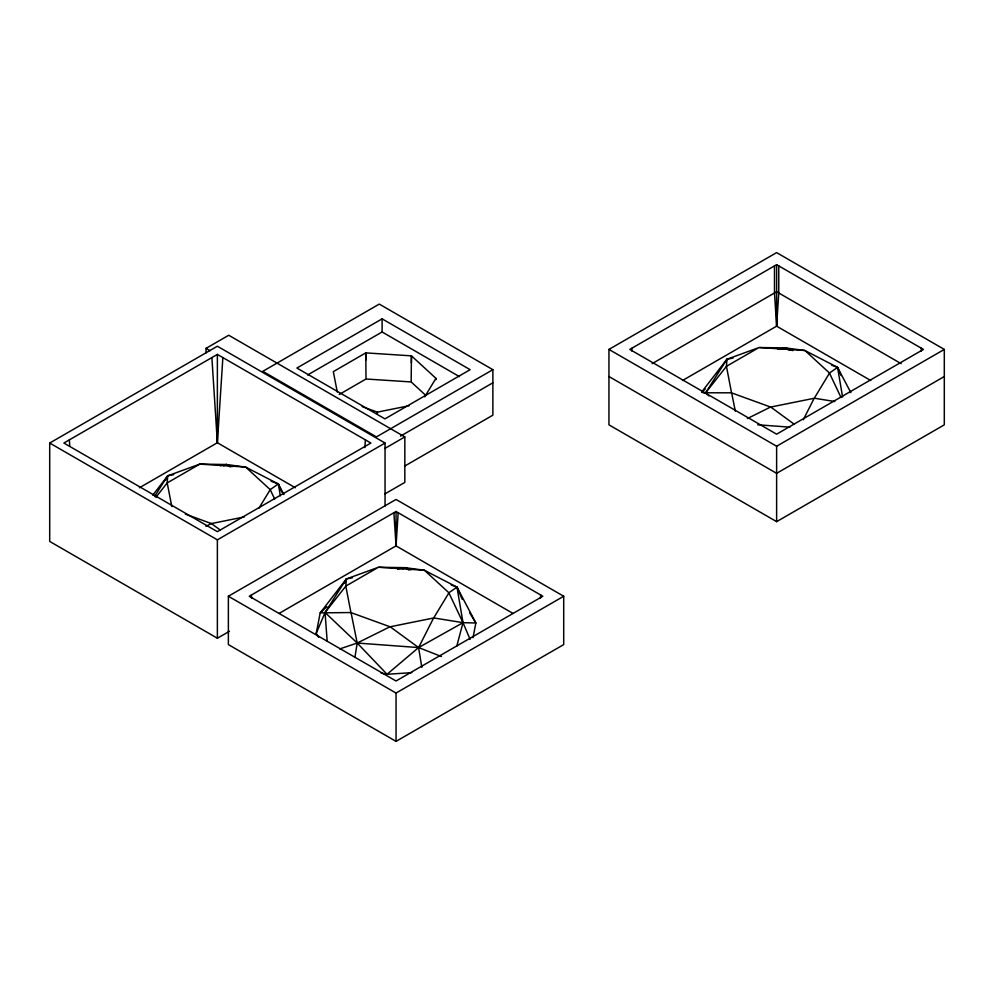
<?xml version="1.0" encoding="UTF-8"?>
<svg xmlns="http://www.w3.org/2000/svg" width="994" height="994" viewBox="0 0 994 994"><rect width="100%" height="100%" fill="white"/><g stroke="black" fill="none" stroke-linecap="round" stroke-linejoin="round"><path stroke-width="1.49" d="M366.662 379.049L411.156 381.944L411.441 355.852L366.724 352.945M411.392 362.934L411.491 355.877M435.906 378.304L435.881 379.621L435.919 378.341L411.976 356.312M139.396 487.768L217.375 442.74L222.867 357.579M364.885 447.611L365.394 439.87M279.065 613.435L396.047 545.892L398.184 512.73M540.512 598.028L540.699 595.021M682.505 380.503L776.625 326.169L778.762 293.006L778.762 265.895M355.007 656.773L357.206 643.043L351.044 612.627L389.201 626.468M318.577 637.266L316.216 633.377L320.217 612.863L346.359 578.955L378.391 567.276L345.862 586.062L346.359 578.955L352.385 577.8M473.007 637.639L475.865 622.989L456.991 587.119L424.413 570.27M456.755 646.249L463.005 622.679L456.991 587.119L451.214 584.957M316.216 633.377L325.063 612.503L346.359 578.955L344.583 583.068M165.911 479.916L167.7 475.803L199.819 464.099L226.408 464.509L245.655 467.081L278.32 483.966L283.911 494.59M725.757 361.965L726.949 359.232L758.981 347.552L726.452 366.326L705.641 392.779L703.218 392.953M381.174 673.087L387.051 674.267L418.598 647.566L433.583 618.007M803.264 419.779L814.173 398.271M258.974 508.145L270.206 489.632L278.32 483.966L281.861 492.154M424.699 396.867L435.62 378.838M448.592 593.381L433.719 617.933L463.005 622.679L475.865 622.989L469.566 612.602M829.182 373.645L814.297 398.209L834.798 401.526M154.579 496.453L167.7 475.803L173.714 474.647M708.971 395.935L705.641 392.779L726.949 359.232L732.976 358.076M152.753 495.186L167.7 475.803L167.203 482.922L171.788 506.455M701.739 391.922L726.949 359.232L726.452 366.326L731.36 391.897M155.847 497.335L167.203 482.922L199.819 464.099L245.655 467.081L270.206 489.632L274.704 499.137M327.138 640.906L325.063 612.503L345.8 586.149L350.77 611.621M326.927 606.7L320.217 612.863L350.957 612.54M701.926 392.108L705.28 389.027M424.923 570.742L448.89 592.759L456.991 587.119L462.297 599.407M805.5 351.006L829.481 373.036L837.569 367.382L850.864 392.63M206.019 352.92L206.019 348.372L228.732 335.251L404.831 436.913L404.831 482.401L384.777 493.968M229.452 631.265L217.375 638.235L49.7 541.432L49.7 443.038L217.375 346.235L385.051 443.038L385.051 506.07M217.375 354.411L63.864 443.038L217.375 531.666L370.886 443.038L217.375 354.411L217.375 442.74L295.355 487.768M382.106 318.85L296.895 368.041L384.951 418.872L470.15 369.681L382.106 318.85L382.106 331.971L459.476 376.639M307.556 375.011L382.106 331.971M339.227 394.469L366.003 379.012L365.78 352.895L333.325 371.632L337.277 392.046M492.875 369.681L376.428 436.913L262.814 371.321L379.261 304.089L492.875 369.681L492.875 415.169L404.533 466.174M49.7 443.038L217.375 539.841L385.051 443.038M400.52 436.117L492.875 382.802M384.777 448.493L404.831 436.913M608.949 349.416L776.625 252.613L944.3 349.416L944.3 424.848L776.625 521.651L608.949 424.848L608.949 349.416L776.625 446.231L944.3 349.416M776.625 264.665L629.823 349.416L776.625 434.179L923.426 349.416L776.625 264.665L776.625 326.169L870.744 380.503M228.371 596.251L396.047 499.448L563.71 596.251L563.71 644.584L396.047 741.387L228.371 644.584L228.371 596.251L396.047 693.054L563.71 596.251M396.047 511.5L249.245 596.251L396.047 681.002L542.848 596.251L396.047 511.5L396.047 545.892L513.016 613.435M652.126 363.642L776.625 291.764L901.123 363.642M944.3 376.527L776.625 473.33L608.949 376.527M339.699 648.933L357.206 643.043L418.598 647.566L463.005 622.679L448.903 592.859M205.944 526.286L211.424 523.565L244.449 516.892M747.351 418.561L770.574 407.031M325.063 612.503L357.206 643.043L389.996 626.767M223.675 465.788L226.408 464.509L232.174 466.671M782.924 349.217L785.658 347.925L804.854 350.497L760.087 347.577M402.346 568.941L405.08 567.661L424.264 570.221L379.497 567.313M409.23 405.701L377.397 412.137L377.397 413.429L377.335 412.125M813.278 398.457L770.76 407.043L794.231 424.227M432.701 618.181L390.17 626.779L418.598 647.566L441.423 656.512M778.14 349.379L785.658 347.925L792.877 350.633M220.395 465.664L226.408 464.509L230.297 466.956M397.55 569.102L405.08 567.661L410.845 569.823M411.764 672.665L387.051 674.267L357.206 643.043M705.641 392.779L731.534 392.816M759.143 347.515L785.658 347.925L789.547 350.385M378.565 567.251L405.08 567.661L408.969 570.109M757.739 424.786L789.969 427.159M769.778 406.745L731.634 392.903L735.324 411.143M362.164 406.621L363.382 407.068M364.599 407.503L376.577 411.851M185.381 514.109L211.424 523.565L220.096 529.914M831.804 365.22L837.569 367.382L841.11 375.583M271.113 481.258L278.32 483.966L280.32 495.82M805.003 350.547L837.569 367.382L842.589 397.028M206.019 348.372L210.045 350.696M411.504 382.268L425.929 395.525M829.493 373.135L841.023 397.525M463.005 622.679L470.087 639.341M418.598 647.566L421.829 667.384M776.625 326.169L774.488 293.006L774.488 265.895M393.897 512.73L396.047 545.892M251.383 595.021L251.569 598.028M211.884 357.579L217.375 442.74M69.356 439.87L69.754 446.058M365.842 352.882L365.854 359.965M921.289 348.186L921.289 351.193M776.625 446.231L776.625 521.651M631.96 348.186L631.96 351.193M396.047 693.054L396.047 741.387M217.375 539.841L217.375 638.235"/></g></svg>
